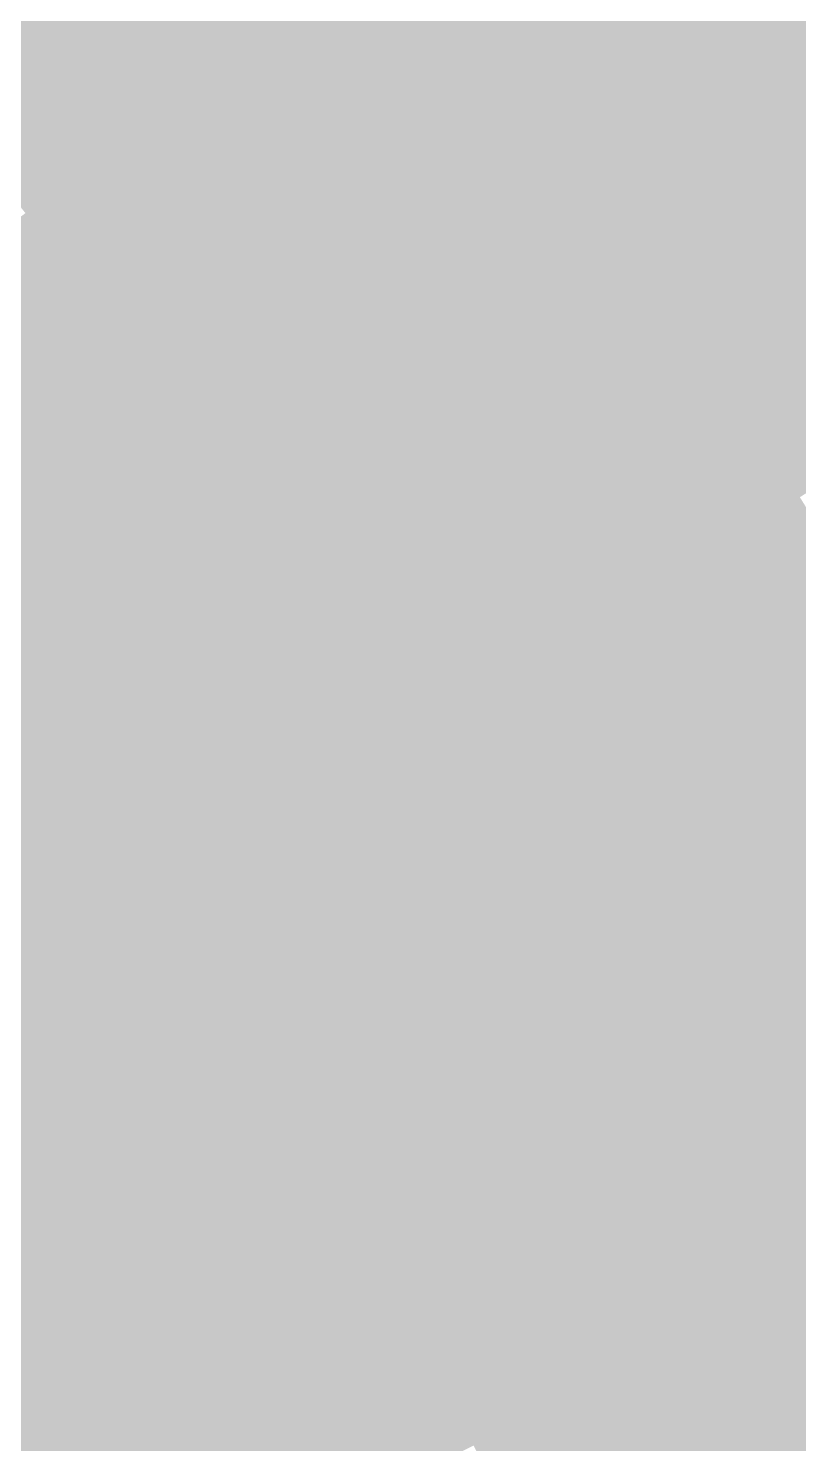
# Model space of a CAD drawing. Header units: inches. Extents: x -266 to 784, y -170 to 213.
# Drawn here: x 112.01 to 128.39, y 61.19 to 91.29 of the extents above; entities that cross this region are included whole.
import ezdxf

# ---------------------------------------------------------------- set-up
doc = ezdxf.new("R2010")
doc.units = ezdxf.units.IN
doc.header["$MEASUREMENT"] = 0

msp = doc.modelspace()

# ---------------------------------------------------------------- linework, layer by layer
at = {"color": 39, "true_color": 0x483923}
for points in [[(120.617003, 94.130433), (121.40535, 94.745665), (122.890752, 91.141994), (123.69396, 91.737693)], [(122.890752, 91.141994), (123.69396, 91.737693), (125.090476, 88.098653), (125.908061, 88.674461)]]:
    msp.add_solid(points, dxfattribs=at)
at = {"color": 250, "true_color": 0x322819}
msp.add_solid([(126.90679, 94.12049), (127.709998, 94.716189), (129.1784, 90.977694), (129.995985, 91.553502)], dxfattribs=at)
at = {"color": 59, "true_color": 0x5d4c2e}
msp.add_solid([(114.405547, 93.890206), (115.178558, 94.524599), (116.675271, 91.054275), (117.463618, 91.669507)], dxfattribs=at)
at = {"color": 39, "true_color": 0x4c3d25}
msp.add_solid([(119.828657, 93.515202), (120.617003, 94.130433), (122.087545, 90.546294), (122.890752, 91.141994)], dxfattribs=at)
at = {"color": 29, "true_color": 0x362b1b}
msp.add_solid([(126.103582, 93.524791), (126.90679, 94.12049), (128.360816, 90.401886), (129.1784, 90.977694)], dxfattribs=at)
at = {"color": 59, "true_color": 0x614f30}
msp.add_solid([(113.632537, 93.255813), (114.405547, 93.890206), (115.886925, 90.439044), (116.675271, 91.054275)], dxfattribs=at)
at = {"color": 49, "true_color": 0x504028}
msp.add_solid([(119.040311, 92.89997), (119.828657, 93.515202), (121.284337, 89.950595), (122.087545, 90.546294)], dxfattribs=at)
at = {"color": 29, "true_color": 0x3b2e1d}
for points in [[(125.300375, 92.929091), (126.103582, 93.524791), (127.543231, 89.826078), (128.360816, 90.401886)], [(127.543231, 89.826078), (128.360816, 90.401886), (129.70926, 86.668956), (130.540729, 87.224527)]]:
    msp.add_solid(points, dxfattribs=at)
at = {"color": 59, "true_color": 0x655332}
msp.add_solid([(112.859526, 92.621419), (113.632537, 93.255813), (115.098578, 89.823812), (115.886925, 90.439044)], dxfattribs=at)
at = {"color": 49, "true_color": 0x54442a}
msp.add_solid([(118.251964, 92.284739), (119.040311, 92.89997), (120.48113, 89.354896), (121.284337, 89.950595)], dxfattribs=at)
at = {"color": 29, "true_color": 0x3f321f}
msp.add_solid([(124.497167, 92.333392), (125.300375, 92.929091), (126.725646, 89.25027), (127.543231, 89.826078)], dxfattribs=at)
at = {"color": 27, "true_color": 0x6a5634}
msp.add_solid([(112.086516, 91.987026), (112.859526, 92.621419), (114.310232, 89.208581), (115.098578, 89.823812)], dxfattribs=at)
at = {"color": 49, "true_color": 0x59472c}
msp.add_solid([(117.463618, 91.669507), (118.251964, 92.284739), (119.677922, 88.759196), (120.48113, 89.354896)], dxfattribs=at)
at = {"color": 39, "true_color": 0x433521}
msp.add_solid([(123.69396, 91.737693), (124.497167, 92.333392), (125.908061, 88.674461), (126.725646, 89.25027)], dxfattribs=at)
at = {"color": 37, "true_color": 0x6e5a36}
msp.add_solid([(111.313505, 91.352633), (112.086516, 91.987026), (113.521886, 88.593349), (114.310232, 89.208581)], dxfattribs=at)
at = {"color": 59, "true_color": 0x5d4b2e}
msp.add_solid([(116.675271, 91.054275), (117.463618, 91.669507), (118.874715, 88.163497), (119.677922, 88.759196)], dxfattribs=at)
at = {"color": 37, "true_color": 0x725d39}
msp.add_solid([(110.540495, 90.71824), (111.313505, 91.352633), (112.733539, 87.978117), (113.521886, 88.593349)], dxfattribs=at)
at = {"color": 59, "true_color": 0x614e30}
msp.add_solid([(115.886925, 90.439044), (116.675271, 91.054275), (118.071507, 87.567798), (118.874715, 88.163497)], dxfattribs=at)
at = {"color": 39, "true_color": 0x4c3c25}
msp.add_solid([(122.087545, 90.546294), (122.890752, 91.141994), (124.272892, 87.522845), (125.090476, 88.098653)], dxfattribs=at)
at = {"color": 19, "true_color": 0x362a1b}
msp.add_solid([(128.360816, 90.401886), (129.1784, 90.977694), (130.540729, 87.224527), (131.372199, 87.780097)], dxfattribs=at)
at = {"color": 37, "true_color": 0x76613b}
msp.add_solid([(109.767484, 90.083846), (110.540495, 90.71824), (111.945193, 87.362886), (112.733539, 87.978117)], dxfattribs=at)
at = {"color": 59, "true_color": 0x655132}
msp.add_solid([(115.098578, 89.823812), (115.886925, 90.439044), (117.2683, 86.972098), (118.071507, 87.567798)], dxfattribs=at)
at = {"color": 49, "true_color": 0x503f28}
msp.add_solid([(121.284337, 89.950595), (122.087545, 90.546294), (123.455307, 86.947037), (124.272892, 87.522845)], dxfattribs=at)
at = {"color": 27, "true_color": 0x6a5534}
msp.add_solid([(114.310232, 89.208581), (115.098578, 89.823812), (116.465092, 86.376399), (117.2683, 86.972098)], dxfattribs=at)
at = {"color": 49, "true_color": 0x54432a}
msp.add_solid([(120.48113, 89.354896), (121.284337, 89.950595), (122.637722, 86.371229), (123.455307, 86.947037)], dxfattribs=at)
at = {"color": 29, "true_color": 0x3f311f}
msp.add_solid([(126.725646, 89.25027), (127.543231, 89.826078), (128.87779, 86.113386), (129.70926, 86.668956)], dxfattribs=at)
at = {"color": 37, "true_color": 0x6e5836}
msp.add_solid([(113.521886, 88.593349), (114.310232, 89.208581), (115.661885, 85.7807), (116.465092, 86.376399)], dxfattribs=at)
at = {"color": 49, "true_color": 0x59462c}
msp.add_solid([(119.677922, 88.759196), (120.48113, 89.354896), (121.820137, 85.795421), (122.637722, 86.371229)], dxfattribs=at)
at = {"color": 29, "true_color": 0x433421}
for points in [[(125.908061, 88.674461), (126.725646, 89.25027), (128.04632, 85.557816), (128.87779, 86.113386)], [(128.04632, 85.557816), (128.87779, 86.113386), (130.107449, 82.389633), (130.952303, 82.924631)]]:
    msp.add_solid(points, dxfattribs=at)
at = {"color": 37, "true_color": 0x725c39}
msp.add_solid([(112.733539, 87.978117), (113.521886, 88.593349), (114.858677, 85.185001), (115.661885, 85.7807)], dxfattribs=at)
at = {"color": 59, "true_color": 0x5d492e}
msp.add_solid([(118.874715, 88.163497), (119.677922, 88.759196), (121.002552, 85.219612), (121.820137, 85.795421)], dxfattribs=at)
at = {"color": 39, "true_color": 0x483823}
msp.add_solid([(125.090476, 88.098653), (125.908061, 88.674461), (127.214851, 85.002246), (128.04632, 85.557816)], dxfattribs=at)
at = {"color": 37, "true_color": 0x765f3b}
msp.add_solid([(111.945193, 87.362886), (112.733539, 87.978117), (114.055469, 84.589301), (114.858677, 85.185001)], dxfattribs=at)
at = {"color": 59, "true_color": 0x614d30}
msp.add_solid([(118.071507, 87.567798), (118.874715, 88.163497), (120.184968, 84.643804), (121.002552, 85.219612)], dxfattribs=at)
at = {"color": 39, "true_color": 0x4c3b25}
msp.add_solid([(124.272892, 87.522845), (125.090476, 88.098653), (126.383381, 84.446675), (127.214851, 85.002246)], dxfattribs=at)
at = {"color": 37, "true_color": 0x7b633d}
msp.add_solid([(111.156846, 86.747654), (111.945193, 87.362886), (113.252262, 83.993602), (114.055469, 84.589301)], dxfattribs=at)
at = {"color": 59, "true_color": 0x655032}
msp.add_solid([(117.2683, 86.972098), (118.071507, 87.567798), (119.367383, 84.067996), (120.184968, 84.643804)], dxfattribs=at)
at = {"color": 49, "true_color": 0x503e28}
msp.add_solid([(123.455307, 86.947037), (124.272892, 87.522845), (125.551911, 83.891105), (126.383381, 84.446675)], dxfattribs=at)
at = {"color": 37, "true_color": 0x7f663f}
msp.add_solid([(110.3685, 86.132423), (111.156846, 86.747654), (112.449054, 83.397903), (113.252262, 83.993602)], dxfattribs=at)
at = {"color": 27, "true_color": 0x6a5434}
msp.add_solid([(116.465092, 86.376399), (117.2683, 86.972098), (118.549798, 83.492188), (119.367383, 84.067996)], dxfattribs=at)
at = {"color": 49, "true_color": 0x54422a}
msp.add_solid([(122.637722, 86.371229), (123.455307, 86.947037), (124.720442, 83.335535), (125.551911, 83.891105)], dxfattribs=at)
at = {"color": 47, "true_color": 0x836941}
msp.add_solid([(109.580153, 85.517191), (110.3685, 86.132423), (111.645847, 82.802203), (112.449054, 83.397903)], dxfattribs=at)
at = {"color": 27, "true_color": 0x6e5736}
msp.add_solid([(115.661885, 85.7807), (116.465092, 86.376399), (117.732213, 82.91638), (118.549798, 83.492188)], dxfattribs=at)
at = {"color": 49, "true_color": 0x59452c}
msp.add_solid([(121.820137, 85.795421), (122.637722, 86.371229), (123.888972, 82.779965), (124.720442, 83.335535)], dxfattribs=at)
at = {"color": 37, "true_color": 0x725a39}
msp.add_solid([(114.858677, 85.185001), (115.661885, 85.7807), (116.914628, 82.340571), (117.732213, 82.91638)], dxfattribs=at)
at = {"color": 59, "true_color": 0x5d482e}
msp.add_solid([(121.002552, 85.219612), (121.820137, 85.795421), (123.057503, 82.224394), (123.888972, 82.779965)], dxfattribs=at)
at = {"color": 39, "true_color": 0x483723}
msp.add_solid([(127.214851, 85.002246), (128.04632, 85.557816), (129.262595, 81.854636), (130.107449, 82.389633)], dxfattribs=at)
at = {"color": 59, "true_color": 0x614c30}
msp.add_solid([(120.184968, 84.643804), (121.002552, 85.219612), (122.226033, 81.668824), (123.057503, 82.224394)], dxfattribs=at)
at = {"color": 37, "true_color": 0x765e3b}
msp.add_solid([(114.055469, 84.589301), (114.858677, 85.185001), (116.097043, 81.764763), (116.914628, 82.340571)], dxfattribs=at)
at = {"color": 39, "true_color": 0x4c3a25}
msp.add_solid([(126.383381, 84.446675), (127.214851, 85.002246), (128.417742, 81.319638), (129.262595, 81.854636)], dxfattribs=at)
at = {"color": 59, "true_color": 0x654f32}
msp.add_solid([(119.367383, 84.067996), (120.184968, 84.643804), (121.394563, 81.113254), (122.226033, 81.668824)], dxfattribs=at)
at = {"color": 37, "true_color": 0x7b613d}
msp.add_solid([(113.252262, 83.993602), (114.055469, 84.589301), (115.279459, 81.188955), (116.097043, 81.764763)], dxfattribs=at)
at = {"color": 39, "true_color": 0x503d28}
msp.add_solid([(125.551911, 83.891105), (126.383381, 84.446675), (127.572888, 80.784641), (128.417742, 81.319638)], dxfattribs=at)
at = {"color": 27, "true_color": 0x6a5234}
msp.add_solid([(118.549798, 83.492188), (119.367383, 84.067996), (120.563094, 80.557684), (121.394563, 81.113254)], dxfattribs=at)
at = {"color": 37, "true_color": 0x7f653f}
msp.add_solid([(112.449054, 83.397903), (113.252262, 83.993602), (114.461874, 80.613147), (115.279459, 81.188955)], dxfattribs=at)
at = {"color": 49, "true_color": 0x54412a}
msp.add_solid([(124.720442, 83.335535), (125.551911, 83.891105), (126.728035, 80.249643), (127.572888, 80.784641)], dxfattribs=at)
at = {"color": 47, "true_color": 0x836841}
msp.add_solid([(111.645847, 82.802203), (112.449054, 83.397903), (113.644289, 80.037339), (114.461874, 80.613147)], dxfattribs=at)
at = {"color": 27, "true_color": 0x6e5636}
msp.add_solid([(117.732213, 82.91638), (118.549798, 83.492188), (119.731624, 80.002114), (120.563094, 80.557684)], dxfattribs=at)
at = {"color": 49, "true_color": 0x59442c}
msp.add_solid([(123.888972, 82.779965), (124.720442, 83.335535), (125.883181, 79.714645), (126.728035, 80.249643)], dxfattribs=at)
at = {"color": 47, "true_color": 0x886b43}
msp.add_solid([(110.842639, 82.206504), (111.645847, 82.802203), (112.826704, 79.46153), (113.644289, 80.037339)], dxfattribs=at)
at = {"color": 37, "true_color": 0x725939}
msp.add_solid([(116.914628, 82.340571), (117.732213, 82.91638), (118.900155, 79.446543), (119.731624, 80.002114)], dxfattribs=at)
at = {"color": 49, "true_color": 0x5d472e}
msp.add_solid([(123.057503, 82.224394), (123.888972, 82.779965), (125.038328, 79.179648), (125.883181, 79.714645)], dxfattribs=at)
at = {"color": 47, "true_color": 0x8c6f45}
msp.add_solid([(110.039432, 81.610805), (110.842639, 82.206504), (112.009119, 78.885722), (112.826704, 79.46153)], dxfattribs=at)
at = {"color": 37, "true_color": 0x765c3b}
msp.add_solid([(116.097043, 81.764763), (116.914628, 82.340571), (118.068685, 78.890973), (118.900155, 79.446543)], dxfattribs=at)
at = {"color": 59, "true_color": 0x614b30}
msp.add_solid([(122.226033, 81.668824), (123.057503, 82.224394), (124.193474, 78.64465), (125.038328, 79.179648)], dxfattribs=at)
at = {"color": 35, "true_color": 0x907248}
msp.add_solid([(109.236224, 81.015105), (110.039432, 81.610805), (111.191535, 78.309914), (112.009119, 78.885722)], dxfattribs=at)
at = {"color": 37, "true_color": 0x7b603d}
msp.add_solid([(115.279459, 81.188955), (116.097043, 81.764763), (117.237215, 78.335403), (118.068685, 78.890973)], dxfattribs=at)
at = {"color": 59, "true_color": 0x654e32}
msp.add_solid([(121.394563, 81.113254), (122.226033, 81.668824), (123.348621, 78.109653), (124.193474, 78.64465)], dxfattribs=at)
at = {"color": 39, "true_color": 0x503c28}
msp.add_solid([(127.572888, 80.784641), (128.417742, 81.319638), (129.51702, 77.629514), (130.374749, 78.143617)], dxfattribs=at)
at = {"color": 37, "true_color": 0x7f633f}
msp.add_solid([(114.461874, 80.613147), (115.279459, 81.188955), (116.405746, 77.779833), (117.237215, 78.335403)], dxfattribs=at)
at = {"color": 27, "true_color": 0x6a5134}
msp.add_solid([(120.563094, 80.557684), (121.394563, 81.113254), (122.503767, 77.574655), (123.348621, 78.109653)], dxfattribs=at)
at = {"color": 49, "true_color": 0x54402a}
msp.add_solid([(126.728035, 80.249643), (127.572888, 80.784641), (128.659292, 77.115412), (129.51702, 77.629514)], dxfattribs=at)
at = {"color": 37, "true_color": 0x836641}
msp.add_solid([(113.644289, 80.037339), (114.461874, 80.613147), (115.574276, 77.224262), (116.405746, 77.779833)], dxfattribs=at)
at = {"color": 27, "true_color": 0x6e5436}
msp.add_solid([(119.731624, 80.002114), (120.563094, 80.557684), (121.658913, 77.039657), (122.503767, 77.574655)], dxfattribs=at)
at = {"color": 49, "true_color": 0x59432c}
msp.add_solid([(125.883181, 79.714645), (126.728035, 80.249643), (127.801563, 76.601309), (128.659292, 77.115412)], dxfattribs=at)
at = {"color": 47, "true_color": 0x886a43}
msp.add_solid([(112.826704, 79.46153), (113.644289, 80.037339), (114.742806, 76.668692), (115.574276, 77.224262)], dxfattribs=at)
at = {"color": 37, "true_color": 0x725839}
msp.add_solid([(118.900155, 79.446543), (119.731624, 80.002114), (120.81406, 76.50466), (121.658913, 77.039657)], dxfattribs=at)
at = {"color": 49, "true_color": 0x5d462e}
msp.add_solid([(125.038328, 79.179648), (125.883181, 79.714645), (126.943834, 76.087206), (127.801563, 76.601309)], dxfattribs=at)
at = {"color": 47, "true_color": 0x8c6d45}
msp.add_solid([(112.009119, 78.885722), (112.826704, 79.46153), (113.911337, 76.113122), (114.742806, 76.668692)], dxfattribs=at)
at = {"color": 37, "true_color": 0x765b3b}
msp.add_solid([(118.068685, 78.890973), (118.900155, 79.446543), (119.969206, 75.969662), (120.81406, 76.50466)], dxfattribs=at)
at = {"color": 35, "true_color": 0x907048}
msp.add_solid([(111.191535, 78.309914), (112.009119, 78.885722), (113.079867, 75.557552), (113.911337, 76.113122)], dxfattribs=at)
at = {"color": 37, "true_color": 0x7b5e3d}
msp.add_solid([(117.237215, 78.335403), (118.068685, 78.890973), (119.124353, 75.434664), (119.969206, 75.969662)], dxfattribs=at)
at = {"color": 59, "true_color": 0x614930}
msp.add_solid([(124.193474, 78.64465), (125.038328, 79.179648), (126.086106, 75.573103), (126.943834, 76.087206)], dxfattribs=at)
at = {"color": 59, "true_color": 0x654d32}
msp.add_solid([(123.348621, 78.109653), (124.193474, 78.64465), (125.228377, 75.059001), (126.086106, 75.573103)], dxfattribs=at)
at = {"color": 35, "true_color": 0x94744a}
msp.add_solid([(110.37395, 77.734106), (111.191535, 78.309914), (112.248398, 75.001981), (113.079867, 75.557552)], dxfattribs=at)
at = {"color": 37, "true_color": 0x7f623f}
msp.add_solid([(116.405746, 77.779833), (117.237215, 78.335403), (118.279499, 74.899667), (119.124353, 75.434664)], dxfattribs=at)
at = {"color": 27, "true_color": 0x6a5034}
msp.add_solid([(122.503767, 77.574655), (123.348621, 78.109653), (124.370648, 74.544898), (125.228377, 75.059001)], dxfattribs=at)
at = {"color": 35, "true_color": 0x99774c}
msp.add_solid([(109.556365, 77.158298), (110.37395, 77.734106), (111.416928, 74.446411), (112.248398, 75.001981)], dxfattribs=at)
at = {"color": 37, "true_color": 0x836541}
msp.add_solid([(115.574276, 77.224262), (116.405746, 77.779833), (117.434646, 74.364669), (118.279499, 74.899667)], dxfattribs=at)
at = {"color": 27, "true_color": 0x6e5336}
msp.add_solid([(121.658913, 77.039657), (122.503767, 77.574655), (123.51292, 74.030795), (124.370648, 74.544898)], dxfattribs=at)
at = {"color": 47, "true_color": 0x886843}
msp.add_solid([(114.742806, 76.668692), (115.574276, 77.224262), (116.589792, 73.829672), (117.434646, 74.364669)], dxfattribs=at)
at = {"color": 49, "true_color": 0x59422c}
msp.add_solid([(127.801563, 76.601309), (128.659292, 77.115412), (129.642962, 73.441831), (130.513049, 73.934729)], dxfattribs=at)
at = {"color": 27, "true_color": 0x725639}
msp.add_solid([(120.81406, 76.50466), (121.658913, 77.039657), (122.655191, 73.516692), (123.51292, 74.030795)], dxfattribs=at)
at = {"color": 47, "true_color": 0x8c6b45}
msp.add_solid([(113.911337, 76.113122), (114.742806, 76.668692), (115.744938, 73.294674), (116.589792, 73.829672)], dxfattribs=at)
at = {"color": 37, "true_color": 0x765a3b}
msp.add_solid([(119.969206, 75.969662), (120.81406, 76.50466), (121.797463, 73.00259), (122.655191, 73.516692)], dxfattribs=at)
at = {"color": 49, "true_color": 0x5d452e}
msp.add_solid([(126.943834, 76.087206), (127.801563, 76.601309), (128.772875, 72.948932), (129.642962, 73.441831)], dxfattribs=at)
at = {"color": 35, "true_color": 0x906f48}
msp.add_solid([(113.079867, 75.557552), (113.911337, 76.113122), (114.900085, 72.759676), (115.744938, 73.294674)], dxfattribs=at)
at = {"color": 37, "true_color": 0x7b5d3d}
msp.add_solid([(119.124353, 75.434664), (119.969206, 75.969662), (120.939734, 72.488487), (121.797463, 73.00259)], dxfattribs=at)
at = {"color": 59, "true_color": 0x614830}
msp.add_solid([(126.086106, 75.573103), (126.943834, 76.087206), (127.902788, 72.456034), (128.772875, 72.948932)], dxfattribs=at)
at = {"color": 59, "true_color": 0x654b32}
msp.add_solid([(125.228377, 75.059001), (126.086106, 75.573103), (127.032701, 71.963136), (127.902788, 72.456034)], dxfattribs=at)
at = {"color": 35, "true_color": 0x94724a}
msp.add_solid([(112.248398, 75.001981), (113.079867, 75.557552), (114.055231, 72.224679), (114.900085, 72.759676)], dxfattribs=at)
at = {"color": 37, "true_color": 0x7f603f}
msp.add_solid([(118.279499, 74.899667), (119.124353, 75.434664), (120.082005, 71.974384), (120.939734, 72.488487)], dxfattribs=at)
at = {"color": 35, "true_color": 0x99754c}
msp.add_solid([(111.416928, 74.446411), (112.248398, 75.001981), (113.210378, 71.689681), (114.055231, 72.224679)], dxfattribs=at)
at = {"color": 27, "true_color": 0x6a4f34}
msp.add_solid([(124.370648, 74.544898), (125.228377, 75.059001), (126.162614, 71.470238), (127.032701, 71.963136)], dxfattribs=at)
at = {"color": 37, "true_color": 0x836341}
msp.add_solid([(117.434646, 74.364669), (118.279499, 74.899667), (119.224277, 71.460281), (120.082005, 71.974384)], dxfattribs=at)
at = {"color": 35, "true_color": 0x9d784e}
msp.add_solid([(110.585458, 73.890841), (111.416928, 74.446411), (112.365524, 71.154683), (113.210378, 71.689681)], dxfattribs=at)
at = {"color": 37, "true_color": 0x886643}
msp.add_solid([(116.589792, 73.829672), (117.434646, 74.364669), (118.366548, 70.946179), (119.224277, 71.460281)], dxfattribs=at)
at = {"color": 27, "true_color": 0x6e5236}
msp.add_solid([(123.51292, 74.030795), (124.370648, 74.544898), (125.292527, 70.97734), (126.162614, 71.470238)], dxfattribs=at)
at = {"color": 45, "true_color": 0xa17c50}
msp.add_solid([(109.753989, 73.335271), (110.585458, 73.890841), (111.520671, 70.619686), (112.365524, 71.154683)], dxfattribs=at)
at = {"color": 47, "true_color": 0x8c6a45}
msp.add_solid([(115.744938, 73.294674), (116.589792, 73.829672), (117.50882, 70.432076), (118.366548, 70.946179)], dxfattribs=at)
at = {"color": 27, "true_color": 0x725539}
msp.add_solid([(122.655191, 73.516692), (123.51292, 74.030795), (124.42244, 70.484441), (125.292527, 70.97734)], dxfattribs=at)
at = {"color": 37, "true_color": 0x76583b}
msp.add_solid([(121.797463, 73.00259), (122.655191, 73.516692), (123.552353, 69.991543), (124.42244, 70.484441)], dxfattribs=at)
at = {"color": 35, "true_color": 0x906d48}
msp.add_solid([(114.900085, 72.759676), (115.744938, 73.294674), (116.651091, 69.917973), (117.50882, 70.432076)], dxfattribs=at)
at = {"color": 37, "true_color": 0x7b5b3d}
msp.add_solid([(120.939734, 72.488487), (121.797463, 73.00259), (122.682266, 69.498645), (123.552353, 69.991543)], dxfattribs=at)
at = {"color": 49, "true_color": 0x614730}
msp.add_solid([(127.902788, 72.456034), (128.772875, 72.948932), (129.642426, 69.29532), (130.524347, 69.766717)], dxfattribs=at)
at = {"color": 35, "true_color": 0x94704a}
msp.add_solid([(114.055231, 72.224679), (114.900085, 72.759676), (115.793362, 69.40387), (116.651091, 69.917973)], dxfattribs=at)
at = {"color": 37, "true_color": 0x7f5e3f}
msp.add_solid([(120.082005, 71.974384), (120.939734, 72.488487), (121.812179, 69.005747), (122.682266, 69.498645)], dxfattribs=at)
at = {"color": 59, "true_color": 0x654a32}
msp.add_solid([(127.032701, 71.963136), (127.902788, 72.456034), (128.760505, 68.823924), (129.642426, 69.29532)], dxfattribs=at)
at = {"color": 35, "true_color": 0x99734c}
msp.add_solid([(113.210378, 71.689681), (114.055231, 72.224679), (114.935634, 68.889768), (115.793362, 69.40387)], dxfattribs=at)
at = {"color": 37, "true_color": 0x836241}
msp.add_solid([(119.224277, 71.460281), (120.082005, 71.974384), (120.942092, 68.512849), (121.812179, 69.005747)], dxfattribs=at)
at = {"color": 27, "true_color": 0x6a4d34}
msp.add_solid([(126.162614, 71.470238), (127.032701, 71.963136), (127.878583, 68.352527), (128.760505, 68.823924)], dxfattribs=at)
at = {"color": 35, "true_color": 0x9d774e}
msp.add_solid([(112.365524, 71.154683), (113.210378, 71.689681), (114.077905, 68.375665), (114.935634, 68.889768)], dxfattribs=at)
at = {"color": 37, "true_color": 0x886543}
msp.add_solid([(118.366548, 70.946179), (119.224277, 71.460281), (120.072005, 68.019951), (120.942092, 68.512849)], dxfattribs=at)
at = {"color": 27, "true_color": 0x6e5036}
msp.add_solid([(125.292527, 70.97734), (126.162614, 71.470238), (126.996662, 67.88113), (127.878583, 68.352527)], dxfattribs=at)
at = {"color": 35, "true_color": 0xa17a50}
msp.add_solid([(111.520671, 70.619686), (112.365524, 71.154683), (113.220177, 67.861562), (114.077905, 68.375665)], dxfattribs=at)
at = {"color": 47, "true_color": 0x8c6845}
msp.add_solid([(117.50882, 70.432076), (118.366548, 70.946179), (119.201918, 67.527052), (120.072005, 68.019951)], dxfattribs=at)
at = {"color": 27, "true_color": 0x725439}
msp.add_solid([(124.42244, 70.484441), (125.292527, 70.97734), (126.114741, 67.409733), (126.996662, 67.88113)], dxfattribs=at)
at = {"color": 45, "true_color": 0xa57d52}
msp.add_solid([(110.675817, 70.084688), (111.520671, 70.619686), (112.362448, 67.347459), (113.220177, 67.861562)], dxfattribs=at)
at = {"color": 27, "true_color": 0x76573b}
msp.add_solid([(123.552353, 69.991543), (124.42244, 70.484441), (125.23282, 66.938337), (126.114741, 67.409733)], dxfattribs=at)
at = {"color": 35, "true_color": 0x906b48}
msp.add_solid([(116.651091, 69.917973), (117.50882, 70.432076), (118.331831, 67.034154), (119.201918, 67.527052)], dxfattribs=at)
at = {"color": 45, "true_color": 0xaa8054}
msp.add_solid([(109.830963, 69.549691), (110.675817, 70.084688), (111.504719, 66.833357), (112.362448, 67.347459)], dxfattribs=at)
at = {"color": 35, "true_color": 0x946e4a}
msp.add_solid([(115.793362, 69.40387), (116.651091, 69.917973), (117.461744, 66.541256), (118.331831, 67.034154)], dxfattribs=at)
at = {"color": 37, "true_color": 0x7b5a3d}
msp.add_solid([(122.682266, 69.498645), (123.552353, 69.991543), (124.350898, 66.46694), (125.23282, 66.938337)], dxfattribs=at)
at = {"color": 35, "true_color": 0x99724c}
msp.add_solid([(114.935634, 68.889768), (115.793362, 69.40387), (116.591657, 66.048358), (117.461744, 66.541256)], dxfattribs=at)
at = {"color": 37, "true_color": 0x7f5d3f}
msp.add_solid([(121.812179, 69.005747), (122.682266, 69.498645), (123.468977, 65.995543), (124.350898, 66.46694)], dxfattribs=at)
at = {"color": 37, "true_color": 0x836041}
msp.add_solid([(120.942092, 68.512849), (121.812179, 69.005747), (122.587056, 65.524146), (123.468977, 65.995543)], dxfattribs=at)
at = {"color": 35, "true_color": 0x9d754e}
msp.add_solid([(114.077905, 68.375665), (114.935634, 68.889768), (115.72157, 65.55546), (116.591657, 66.048358)], dxfattribs=at)
at = {"color": 27, "true_color": 0x6a4c34}
msp.add_solid([(127.878583, 68.352527), (128.760505, 68.823924), (129.517524, 65.193643), (130.410748, 65.643254)], dxfattribs=at)
at = {"color": 35, "true_color": 0xa17850}
msp.add_solid([(113.220177, 67.861562), (114.077905, 68.375665), (114.851483, 65.062561), (115.72157, 65.55546)], dxfattribs=at)
at = {"color": 37, "true_color": 0x886343}
msp.add_solid([(120.072005, 68.019951), (120.942092, 68.512849), (121.705134, 65.05275), (122.587056, 65.524146)], dxfattribs=at)
at = {"color": 27, "true_color": 0x6e4f36}
msp.add_solid([(126.996662, 67.88113), (127.878583, 68.352527), (128.624299, 64.744031), (129.517524, 65.193643)], dxfattribs=at)
at = {"color": 35, "true_color": 0xa57b52}
msp.add_solid([(112.362448, 67.347459), (113.220177, 67.861562), (113.981396, 64.569663), (114.851483, 65.062561)], dxfattribs=at)
at = {"color": 37, "true_color": 0x8c6645}
msp.add_solid([(119.201918, 67.527052), (120.072005, 68.019951), (120.823213, 64.581353), (121.705134, 65.05275)], dxfattribs=at)
at = {"color": 27, "true_color": 0x725239}
msp.add_solid([(126.114741, 67.409733), (126.996662, 67.88113), (127.731075, 64.29442), (128.624299, 64.744031)], dxfattribs=at)
at = {"color": 35, "true_color": 0x906a48}
msp.add_solid([(118.331831, 67.034154), (119.201918, 67.527052), (119.941292, 64.109956), (120.823213, 64.581353)], dxfattribs=at)
at = {"color": 45, "true_color": 0xaa7e54}
msp.add_solid([(111.504719, 66.833357), (112.362448, 67.347459), (113.111309, 64.076765), (113.981396, 64.569663)], dxfattribs=at)
at = {"color": 27, "true_color": 0x76553b}
msp.add_solid([(125.23282, 66.938337), (126.114741, 67.409733), (126.837851, 63.844809), (127.731075, 64.29442)], dxfattribs=at)
at = {"color": 35, "true_color": 0x946d4a}
msp.add_solid([(117.461744, 66.541256), (118.331831, 67.034154), (119.059371, 63.638559), (119.941292, 64.109956)], dxfattribs=at)
at = {"color": 37, "true_color": 0x7b583d}
msp.add_solid([(124.350898, 66.46694), (125.23282, 66.938337), (125.944626, 63.395197), (126.837851, 63.844809)], dxfattribs=at)
at = {"color": 45, "true_color": 0xae8256}
msp.add_solid([(110.646991, 66.319254), (111.504719, 66.833357), (112.241222, 63.583867), (113.111309, 64.076765)], dxfattribs=at)
at = {"color": 35, "true_color": 0x99704c}
msp.add_solid([(116.591657, 66.048358), (117.461744, 66.541256), (118.177449, 63.167163), (119.059371, 63.638559)], dxfattribs=at)
at = {"color": 45, "true_color": 0xb28559}
msp.add_solid([(109.789262, 65.805151), (110.646991, 66.319254), (111.371135, 63.090969), (112.241222, 63.583867)], dxfattribs=at)
at = {"color": 37, "true_color": 0x7f5b3f}
msp.add_solid([(123.468977, 65.995543), (124.350898, 66.46694), (125.051402, 62.945586), (125.944626, 63.395197)], dxfattribs=at)
at = {"color": 35, "true_color": 0x9d734e}
msp.add_solid([(115.72157, 65.55546), (116.591657, 66.048358), (117.295528, 62.695766), (118.177449, 63.167163)], dxfattribs=at)
at = {"color": 37, "true_color": 0x835f41}
msp.add_solid([(122.587056, 65.524146), (123.468977, 65.995543), (124.158178, 62.495975), (125.051402, 62.945586)], dxfattribs=at)
at = {"color": 35, "true_color": 0xa17650}
msp.add_solid([(114.851483, 65.062561), (115.72157, 65.55546), (116.413607, 62.224369), (117.295528, 62.695766)], dxfattribs=at)
at = {"color": 37, "true_color": 0x886243}
msp.add_solid([(121.705134, 65.05275), (122.587056, 65.524146), (123.264954, 62.046363), (124.158178, 62.495975)], dxfattribs=at)
at = {"color": 35, "true_color": 0xa57952}
msp.add_solid([(113.981396, 64.569663), (114.851483, 65.062561), (115.531686, 61.752973), (116.413607, 62.224369)], dxfattribs=at)
at = {"color": 37, "true_color": 0x8c6545}
msp.add_solid([(120.823213, 64.581353), (121.705134, 65.05275), (122.371729, 61.596752), (123.264954, 62.046363)], dxfattribs=at)
at = {"color": 27, "true_color": 0x725139}
msp.add_solid([(127.731075, 64.29442), (128.624299, 64.744031), (129.270469, 61.140378), (130.174458, 61.567933)], dxfattribs=at)
at = {"color": 45, "true_color": 0xaa7c54}
msp.add_solid([(113.111309, 64.076765), (113.981396, 64.569663), (114.649764, 61.281576), (115.531686, 61.752973)], dxfattribs=at)
at = {"color": 25, "true_color": 0x906848}
msp.add_solid([(119.941292, 64.109956), (120.823213, 64.581353), (121.478505, 61.147141), (122.371729, 61.596752)], dxfattribs=at)
at = {"color": 27, "true_color": 0x76543b}
msp.add_solid([(126.837851, 63.844809), (127.731075, 64.29442), (128.36648, 60.712823), (129.270469, 61.140378)], dxfattribs=at)
at = {"color": 45, "true_color": 0xae7f56}
msp.add_solid([(112.241222, 63.583867), (113.111309, 64.076765), (113.767843, 60.810179), (114.649764, 61.281576)], dxfattribs=at)
at = {"color": 35, "true_color": 0x946b4a}
msp.add_solid([(119.059371, 63.638559), (119.941292, 64.109956), (120.585281, 60.69753), (121.478505, 61.147141)], dxfattribs=at)
at = {"color": 27, "true_color": 0x7b573d}
msp.add_solid([(125.944626, 63.395197), (126.837851, 63.844809), (127.46249, 60.285268), (128.36648, 60.712823)], dxfattribs=at)
at = {"color": 45, "true_color": 0xb28359}
msp.add_solid([(111.371135, 63.090969), (112.241222, 63.583867), (112.885922, 60.338782), (113.767843, 60.810179)], dxfattribs=at)
at = {"color": 35, "true_color": 0x996e4c}
msp.add_solid([(118.177449, 63.167163), (119.059371, 63.638559), (119.692056, 60.247918), (120.585281, 60.69753)], dxfattribs=at)
at = {"color": 37, "true_color": 0x7f5a3f}
msp.add_solid([(125.051402, 62.945586), (125.944626, 63.395197), (126.558501, 59.857713), (127.46249, 60.285268)], dxfattribs=at)
at = {"color": 23, "true_color": 0xb6865b}
msp.add_solid([(110.501048, 62.59807), (111.371135, 63.090969), (112.004001, 59.867386), (112.885922, 60.338782)], dxfattribs=at)
at = {"color": 35, "true_color": 0x9d714e}
msp.add_solid([(117.295528, 62.695766), (118.177449, 63.167163), (118.798832, 59.798307), (119.692056, 60.247918)], dxfattribs=at)
at = {"color": 37, "true_color": 0x835d41}
msp.add_solid([(124.158178, 62.495975), (125.051402, 62.945586), (125.654512, 59.430158), (126.558501, 59.857713)], dxfattribs=at)
at = {"color": 35, "true_color": 0xa17450}
msp.add_solid([(116.413607, 62.224369), (117.295528, 62.695766), (117.905608, 59.348696), (118.798832, 59.798307)], dxfattribs=at)
at = {"color": 37, "true_color": 0x886043}
msp.add_solid([(123.264954, 62.046363), (124.158178, 62.495975), (124.750522, 59.002603), (125.654512, 59.430158)], dxfattribs=at)
at = {"color": 35, "true_color": 0xa57752}
msp.add_solid([(115.531686, 61.752973), (116.413607, 62.224369), (117.012383, 58.899084), (117.905608, 59.348696)], dxfattribs=at)
at = {"color": 37, "true_color": 0x8c6345}
msp.add_solid([(122.371729, 61.596752), (123.264954, 62.046363), (123.846533, 58.575048), (124.750522, 59.002603)], dxfattribs=at)
at = {"color": 35, "true_color": 0xaa7a54}
msp.add_solid([(114.649764, 61.281576), (115.531686, 61.752973), (116.119159, 58.449473), (117.012383, 58.899084)], dxfattribs=at)
at = {"color": 25, "true_color": 0x906648}
msp.add_solid([(121.478505, 61.147141), (122.371729, 61.596752), (122.942544, 58.147493), (123.846533, 58.575048)], dxfattribs=at)
at = {"color": 45, "true_color": 0xae7d56}
msp.add_solid([(113.767843, 60.810179), (114.649764, 61.281576), (115.225935, 57.999862), (116.119159, 58.449473)], dxfattribs=at)

doc.saveas('drawing.dxf')
